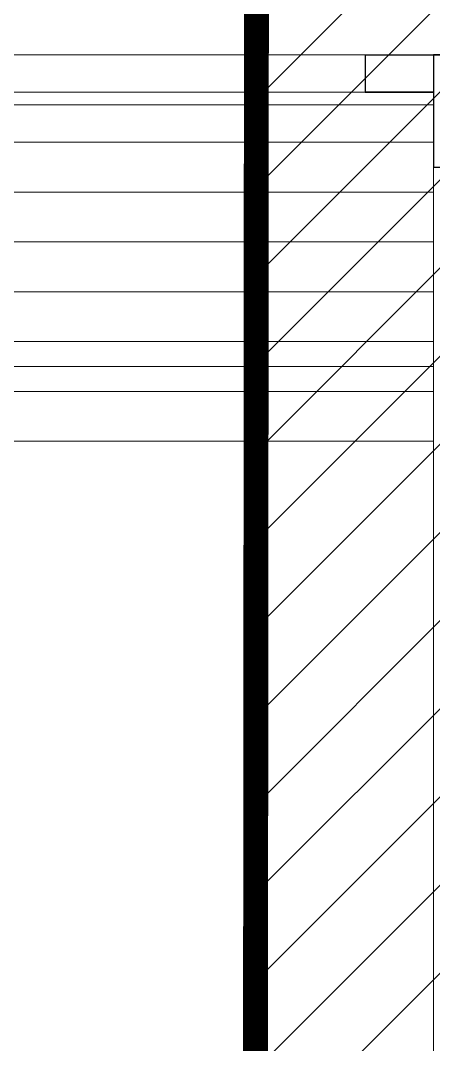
# Model space of a CAD drawing. Header units: inches. Extents: x 65856 to 131389, y 84027 to 134980.
# Drawn here: x 112378 to 114037, y 100591 to 104699 of the extents above; entities that cross this region are included whole.
import ezdxf

# ---------------------------------------------------------------- set-up
doc = ezdxf.new("R2010")
doc.units = ezdxf.units.IN
doc.header["$MEASUREMENT"] = 0
doc.linetypes.add('HIDDEN', pattern=[0.375, 0.25, -0.125])
for name, color, linetype in [('71-12459_XREF-T-BLK_A1$0$BORDER', 6, 'Continuous'), ('M-HVAC-EQPM-NEW', 5, 'Continuous'), ('M-X-BKGD', 8, 'Continuous'), ('PIPE FLOOR PLAN', 252, 'Continuous')]:
    doc.layers.add(name, color=color, linetype=linetype)
doc.layers.add('DIM', color=251, linetype='Continuous', lineweight=0)

# ---------------------------------------------------------------- blocks, each defined once
blk = doc.blocks.new('123')
at = {"layer": 'DIM', "linetype": 'Continuous', "lineweight": 0, "ltscale": 10}
for p, q in [((-775770.9, -1054126.2), (-775770.9, -1058676.2)), ((-775770.9, -1054126.2), (-775770.9, -1058676.2)), ((-775570.9, -1054126.2), (-775570.9, -1058676.2)), ((-775570.9, -1054126.2), (-775570.9, -1058676.2)), ((-775370.9, -1054126.2), (-775370.9, -1058676.2)), ((-775370.9, -1054126.2), (-775370.9, -1058676.2)), ((-775170.9, -1054126.2), (-775170.9, -1058676.2)), ((-775170.9, -1054126.2), (-775170.9, -1058676.2)), ((-774970.9, -1054126.2), (-774970.9, -1058676.2)), ((-774970.9, -1054126.2), (-774970.9, -1058676.2)), ((-774770.9, -1054126.2), (-774770.9, -1058676.2)), ((-774770.9, -1054126.2), (-774770.9, -1058676.2)), ((-774570.9, -1054126.2), (-774570.9, -1058676.2)), ((-774570.9, -1054126.2), (-774570.9, -1058676.2)), ((-774370.9, -1054401.2), (-774370.9, -1058401.2)), ((-774370.9, -1054401.2), (-774370.9, -1058401.2))]:
    blk.add_line(p, q, dxfattribs=at)
at = {"layer": 'DIM', "lineweight": 0}
for p, q in [((-774370.9, -1058676.2), (-774370.9, -1058401.2)), ((-774370.9, -1058401.2), (-774370.9, -1058676.2)), ((-774220.9, -1058401.2), (-774370.9, -1058401.2)), ((-774370.9, -1058676.2), (-774370.9, -1058401.2)), ((-774370.9, -1058401.2), (-774370.9, -1058676.2)), ((-774220.9, -1058401.2), (-774370.9, -1058401.2)), ((-774220.9, -1058676.2), (-774220.9, -1058401.2)), ((-774220.9, -1058676.2), (-774220.9, -1058401.2)), ((-774670.9, -1058676.2), (-786056.7, -1058676.2)), ((-774670.9, -1058676.2), (-786056.7, -1058676.2))]:
    blk.add_line(p, q, dxfattribs=at)
blk.add_lwpolyline([(-774670.9, -1058676.2), (-774670.9, -1059126.2), (-774220.9, -1059126.2), (-774220.9, -1058676.2)], close=True, dxfattribs=at)
blk.add_lwpolyline([(-774670.9, -1058676.2), (-774670.9, -1059126.2), (-774220.9, -1059126.2), (-774220.9, -1058676.2)], close=True, dxfattribs=at)
at = {"layer": 'PIPE FLOOR PLAN', "color": 8}
for p, q in [((-774370.9, -1058401.2), (-774370.9, -1058676.2)), ((-774370.9, -1058676.2), (-774370.9, -1058401.2)), ((-774220.9, -1058401.2), (-774370.9, -1058401.2)), ((-774370.9, -1058401.2), (-774370.9, -1058676.2)), ((-774370.9, -1058676.2), (-774370.9, -1058401.2)), ((-774220.9, -1058401.2), (-774370.9, -1058401.2))]:
    blk.add_line(p, q, dxfattribs=at)
blk.add_lwpolyline([(-774220.9, -1058401.2), (-774220.9, -1072676.2), (-774120.9, -1072676.2)], dxfattribs=at)
blk.add_lwpolyline([(-774220.9, -1058401.2), (-774220.9, -1072676.2), (-774120.9, -1072676.2)], dxfattribs=at)
blk.add_lwpolyline([(-774670.9, -1058676.2), (-774670.9, -1059126.2), (-774220.9, -1059126.2), (-774220.9, -1058676.2)], close=True, dxfattribs=at)
blk.add_lwpolyline([(-774670.9, -1058676.2), (-774670.9, -1059126.2), (-774220.9, -1059126.2), (-774220.9, -1058676.2)], close=True, dxfattribs=at)

msp = doc.modelspace()

# ---------------------------------------------------------------- hatches: boundary and pattern name
at = {"layer": 'M-HVAC-EQPM-NEW'}
h = msp.add_hatch(dxfattribs=at)
h.set_pattern_fill('ANSI31', color=8, scale=2000)
h.set_pattern_definition([(45, (-70994.24, -96907.33), (-176.7767, 176.7767), [])])
h.paths.add_polyline_path([(113332, 112105.4), (128502.5, 112216.3), (128502.5, 109594.2), (128492, 100218.8), (113321.5, 100107.9)])

# ---------------------------------------------------------------- linework, layer by layer
at = {"layer": '71-12459_XREF-T-BLK_A1$0$BORDER', "color": 1, "linetype": 'HIDDEN', "ltscale": 30, "const_width": 100, "flags": 128}
msp.add_lwpolyline([(113332, 112105.4), (128502.5, 112216.3), (128502.5, 109594.2), (128502.5, 109594.2), (128492, 100218.8), (113321.5, 100107.9)], close=True, dxfattribs=at)
at = {"layer": 'M-X-BKGD', "color": 8, "linetype": 'Continuous', "lineweight": 0, "ltscale": 10}
for p, q in [((114036.8, 104310.8), (114036.8, 103310.8)), ((114036.8, 104110.8), (114036.8, 92725)), ((109486.8, 103310.8), (114036.8, 103310.8))]:
    msp.add_line(p, q, dxfattribs=at)
at = {"layer": 'M-X-BKGD', "color": 8, "lineweight": 0}
msp.add_line((114036.8, 104110.8), (114036.8, 92725), dxfattribs=at)
at = {"layer": 'M-X-BKGD', "color": 8, "linetype": 'Continuous', "lineweight": 0, "ltscale": 10}
for points in [[(128036.8, 104560.8), (109486.8, 104560.8), (109486.8, 128110.8), (128036.8, 128110.8)], [(114036.8, 104110.8), (114486.8, 104110.8), (114486.8, 104560.8), (114036.8, 104560.8)]]:
    msp.add_lwpolyline(points, close=True, dxfattribs=at)
msp.add_lwpolyline([(114036.8, 104360.8), (109486.8, 104360.8)], dxfattribs=at)

# ---------------------------------------------------------------- block references
at = {"layer": 'M-X-BKGD', "rotation": 90}
msp.add_blockref('123', (-944639.4, 878781.7), dxfattribs=at)

doc.saveas('drawing.dxf')
